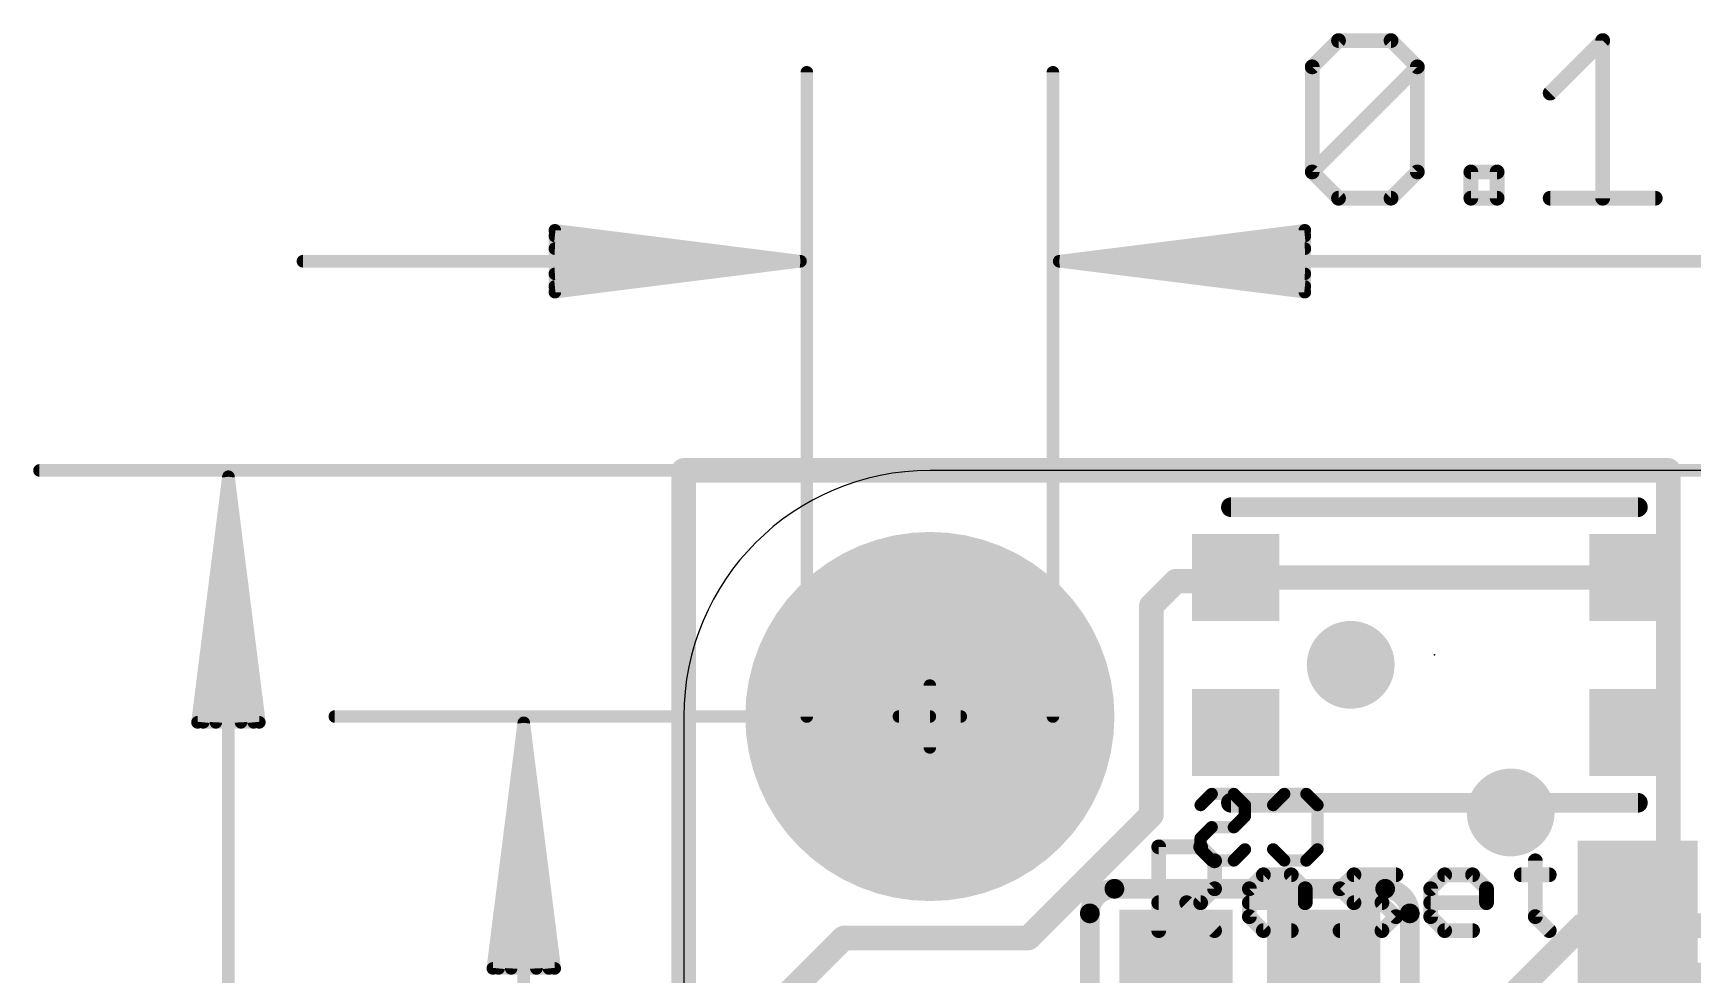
# Model space of a CAD drawing. Extents: x -7.1 to 67.6, y -9 to 27.6.
# Drawn here: x -6.71 to 10.41, y 17.65 to 27.37 of the extents above; entities that cross this region are included whole.
import ezdxf

# ---------------------------------------------------------------- set-up
doc = ezdxf.new("R2010")
doc.units = 0
for name, color, linetype in [('1', 12, 'CONTINUOUS'), ('16', 132, 'CONTINUOUS'), ('17', 110, 'CONTINUOUS'), ('18', 110, 'CONTINUOUS'), ('20', 4, 'CONTINUOUS'), ('21', 40, 'CONTINUOUS'), ('22', 6, 'CONTINUOUS'), ('23', 53, 'CONTINUOUS'), ('47', 253, 'CONTINUOUS')]:
    doc.layers.add(name, color=color, linetype=linetype)

# ---------------------------------------------------------------- blocks, each defined once
blk = doc.blocks.new('RECT')
blk.add_solid([(-0.5, -0.5), (0.5, -0.5), (-0.5, 0.5), (0.5, 0.5)])
blk = doc.blocks.new('ROUNDP')
at = {"const_width": 0.5}
blk.add_lwpolyline([(0, -0.25, 1), (0, 0.25, 1), (0, -0.25)], format="xyb", dxfattribs=at)
blk = doc.blocks.new('ROUNDV')
at = {"const_width": 0.5}
blk.add_lwpolyline([(0, -0.25, 1), (0, 0.25, 1), (0, -0.25)], format="xyb", dxfattribs=at)

msp = doc.modelspace()

# ---------------------------------------------------------------- linework, layer by layer
at = {"layer": '1', "const_width": 0.254}
for points in [[(0, 0), (0, 22.86)], [(0, 22.86), (10.16, 22.86)], [(10.16, 22.86), (10.16, 14.478)], [(4.826, 21.463), (5.08, 21.717)], [(5.08, 21.717), (5.659, 21.717)], [(5.659, 21.717), (5.697, 21.755)], [(5.697, 21.755), (9.797, 21.755)], [(4.826, 19.304), (4.826, 21.463)], [(3.556, 18.034), (4.826, 19.304)], [(0.508, 16.891), (1.651, 18.034)], [(1.651, 18.034), (3.556, 18.034)]]:
    msp.add_lwpolyline(points, dxfattribs=at)
at = {"layer": '1', "const_width": 0.127}
for points in [[(0.0635, 22.86, 1), (-0.0635, 22.86)], [(0, 22.9235, 1), (0, 22.7965)], [(10.2235, 22.86, 1), (10.0965, 22.86)], [(10.16, 22.7965, 1), (10.16, 22.9235)], [(5.08, 21.7805, 1), (5.08, 21.6535)], [(5.1249, 21.6721, 1), (5.0351, 21.7619)], [(5.6141, 21.7619, 1), (5.7039, 21.6721)], [(5.697, 21.8185, 1), (5.697, 21.6915)], [(5.7419, 21.7101, 1), (5.6521, 21.7999)], [(5.659, 21.6535, 1), (5.659, 21.7805)], [(9.797, 21.6915, 1), (9.797, 21.8185)], [(4.8895, 21.463, 1), (4.7625, 21.463)], [(4.7811, 21.5079, 1), (4.8709, 21.4181)], [(4.7625, 19.304, 1), (4.8895, 19.304)], [(4.8709, 19.2591, 1), (4.7811, 19.3489)], [(1.651, 18.0975, 1), (1.651, 17.9705)], [(1.6959, 17.9891, 1), (1.6061, 18.0789)], [(3.556, 17.9705, 1), (3.556, 18.0975)], [(3.5111, 18.0789, 1), (3.6009, 17.9891)]]:
    msp.add_lwpolyline(points, format="xyb", dxfattribs=at)
at = {"layer": '16', "const_width": 0.254}
for points in [[(0, 0), (0, 22.86)], [(0, 22.86), (10.16, 22.86)], [(10.16, 22.86), (10.16, 14.478)], [(9.271, 18.161), (8.509, 17.399)], [(31.623, 18.161), (9.271, 18.161)], [(9.906, 17.653), (9.398, 17.145)], [(9.906, 17.653), (38.227, 17.653)]]:
    msp.add_lwpolyline(points, dxfattribs=at)
at = {"layer": '16', "const_width": 0.127}
for points in [[(0.0635, 22.86, 1), (-0.0635, 22.86)], [(0, 22.9235, 1), (0, 22.7965)], [(10.2235, 22.86, 1), (10.0965, 22.86)], [(10.16, 22.7965, 1), (10.16, 22.9235)], [(9.271, 18.2245, 1), (9.271, 18.0975)], [(9.3159, 18.1161, 1), (9.2261, 18.2059)], [(9.906, 17.7165, 1), (9.906, 17.5895)], [(9.9509, 17.6081, 1), (9.8611, 17.6979)]]:
    msp.add_lwpolyline(points, format="xyb", dxfattribs=at)
at = {"layer": '20'}
for p, q in [((53.34, 22.86), (2.54, 22.86)), ((0, 20.32), (0, 2.54))]:
    msp.add_line(p, q, dxfattribs=at)
msp.add_arc((2.54, 20.32), 2.54, 90, 180, dxfattribs=at)
at = {"layer": '21'}
for points, const_width in [([(5.647, 22.4804), (9.847, 22.4804)], 0.2032), ([(9.847, 19.4296), (5.647, 19.4296)], 0.2032), ([(4.9022, 18.1102), (4.9022, 18.9745)], 0.1524), ([(4.9022, 18.9745), (5.3344, 18.9745)], 0.1524), ([(5.3344, 18.9745), (5.4784, 18.8305)], 0.1524), ([(5.4784, 18.8305), (5.4784, 18.5424)], 0.1524), ([(8.7883, 18.8305), (8.7883, 18.2543)], 0.1524), ([(5.8377, 18.5424), (5.9818, 18.6864)], 0.1524), ([(5.9818, 18.6864), (6.2699, 18.6864)], 0.1524), ([(6.2699, 18.6864), (6.4139, 18.5424)], 0.1524), ([(6.7732, 18.5424), (6.9173, 18.6864)], 0.1524), ([(6.9173, 18.6864), (7.3495, 18.6864)], 0.1524), ([(7.7088, 18.5424), (7.8528, 18.6864)], 0.1524), ([(7.8528, 18.6864), (8.1409, 18.6864)], 0.1524), ([(8.1409, 18.6864), (8.285, 18.5424)], 0.1524), ([(8.6443, 18.6864), (8.9324, 18.6864)], 0.1524), ([(5.4784, 18.5424), (5.3344, 18.3983)], 0.1524), ([(5.8377, 18.2543), (5.8377, 18.5424)], 0.1524), ([(6.4139, 18.5424), (6.4139, 18.3983)], 0.1524), ([(6.9173, 18.3983), (6.7732, 18.5424)], 0.1524), ([(7.7088, 18.2543), (7.7088, 18.5424)], 0.1524), ([(8.285, 18.5424), (8.285, 18.3983)], 0.1524), ([(5.3344, 18.3983), (4.9022, 18.3983)], 0.1524), ([(5.1903, 18.3983), (5.4784, 18.1102)], 0.1524), ([(6.4139, 18.3983), (5.8377, 18.3983)], 0.1524), ([(5.9818, 18.1102), (5.8377, 18.2543)], 0.1524), ([(7.2054, 18.3983), (6.9173, 18.3983)], 0.1524), ([(7.3495, 18.2543), (7.2054, 18.3983)], 0.1524), ([(7.2054, 18.1102), (7.3495, 18.2543)], 0.1524), ([(8.285, 18.3983), (7.7088, 18.3983)], 0.1524), ([(7.8528, 18.1102), (7.7088, 18.2543)], 0.1524), ([(8.7883, 18.2543), (8.9324, 18.1102)], 0.1524), ([(6.2699, 18.1102), (5.9818, 18.1102)], 0.1524), ([(6.7732, 18.1102), (7.2054, 18.1102)], 0.1524), ([(8.1409, 18.1102), (7.8528, 18.1102)], 0.1524)]:
    msp.add_lwpolyline(points, dxfattribs=dict(at, const_width=const_width))
for points, const_width in [([(5.647, 22.5312, 1), (5.647, 22.4296)], 0.1016), ([(9.847, 22.4296, 1), (9.847, 22.5312)], 0.1016), ([(5.647, 19.4804, 1), (5.647, 19.3788)], 0.1016), ([(9.847, 19.3788, 1), (9.847, 19.4804)], 0.1016), ([(4.9403, 18.9745, 1), (4.8641, 18.9745)], 0.0762), ([(4.9022, 19.0126, 1), (4.9022, 18.9364)], 0.0762), ([(5.3613, 19.0015, 1), (5.3074, 18.9476)], 0.0762), ([(5.3344, 18.9364, 1), (5.3344, 19.0126)], 0.0762), ([(5.5165, 18.8305, 1), (5.4403, 18.8305)], 0.0762), ([(5.4515, 18.8035, 1), (5.5054, 18.8574)], 0.0762), ([(8.8264, 18.8305, 1), (8.7502, 18.8305)], 0.0762), ([(5.9818, 18.7245, 1), (5.9818, 18.6483)], 0.0762), ([(6.0087, 18.6595, 1), (5.9548, 18.7134)], 0.0762), ([(6.2968, 18.7134, 1), (6.2429, 18.6595)], 0.0762), ([(6.2699, 18.6483, 1), (6.2699, 18.7245)], 0.0762), ([(6.9173, 18.7245, 1), (6.9173, 18.6483)], 0.0762), ([(6.9442, 18.6595, 1), (6.8904, 18.7134)], 0.0762), ([(7.3495, 18.6483, 1), (7.3495, 18.7245)], 0.0762), ([(7.8528, 18.7245, 1), (7.8528, 18.6483)], 0.0762), ([(7.8798, 18.6595, 1), (7.8259, 18.7134)], 0.0762), ([(8.1679, 18.7134, 1), (8.114, 18.6595)], 0.0762), ([(8.1409, 18.6483, 1), (8.1409, 18.7245)], 0.0762), ([(8.6443, 18.7245, 1), (8.6443, 18.6483)], 0.0762), ([(8.9324, 18.6483, 1), (8.9324, 18.7245)], 0.0762), ([(5.4403, 18.5424, 1), (5.5165, 18.5424)], 0.0762), ([(5.5054, 18.5154, 1), (5.4515, 18.5693)], 0.0762), ([(5.8758, 18.5424, 1), (5.7996, 18.5424)], 0.0762), ([(5.8108, 18.5693, 1), (5.8647, 18.5154)], 0.0762), ([(6.452, 18.5424, 1), (6.3758, 18.5424)], 0.0762), ([(6.387, 18.5154, 1), (6.4409, 18.5693)], 0.0762), ([(6.8002, 18.5693, 1), (6.7463, 18.5154)], 0.0762), ([(6.7463, 18.5693, 1), (6.8002, 18.5154)], 0.0762), ([(7.6818, 18.5693, 1), (7.7357, 18.5154)], 0.0762), ([(7.7469, 18.5424, 1), (7.6707, 18.5424)], 0.0762), ([(8.3231, 18.5424, 1), (8.2469, 18.5424)], 0.0762), ([(8.258, 18.5154, 1), (8.3119, 18.5693)], 0.0762), ([(4.9022, 18.4364, 1), (4.9022, 18.3602)], 0.0762), ([(5.2173, 18.4253, 1), (5.1634, 18.3714)], 0.0762), ([(5.3074, 18.4253, 1), (5.3613, 18.3714)], 0.0762), ([(5.3344, 18.3602, 1), (5.3344, 18.4364)], 0.0762), ([(5.8377, 18.4364, 1), (5.8377, 18.3602)], 0.0762), ([(5.8647, 18.2812, 1), (5.8108, 18.2273)], 0.0762), ([(6.3758, 18.3983, 1), (6.452, 18.3983)], 0.0762), ([(6.4139, 18.3602, 1), (6.4139, 18.4364)], 0.0762), ([(6.9173, 18.4364, 1), (6.9173, 18.3602)], 0.0762), ([(6.8904, 18.3714, 1), (6.9442, 18.4253)], 0.0762), ([(7.2323, 18.4253, 1), (7.1785, 18.3714)], 0.0762), ([(7.2054, 18.3602, 1), (7.2054, 18.4364)], 0.0762), ([(7.3764, 18.2273, 1), (7.3225, 18.2812)], 0.0762), ([(7.7357, 18.2812, 1), (7.6818, 18.2273)], 0.0762), ([(7.7088, 18.4364, 1), (7.7088, 18.3602)], 0.0762), ([(8.2469, 18.3983, 1), (8.3231, 18.3983)], 0.0762), ([(8.285, 18.3602, 1), (8.285, 18.4364)], 0.0762), ([(8.8153, 18.2812, 1), (8.7614, 18.2273)], 0.0762), ([(5.4515, 18.0833, 1), (5.5054, 18.1371)], 0.0762), ([(5.7996, 18.2543, 1), (5.8758, 18.2543)], 0.0762), ([(5.9818, 18.1483, 1), (5.9818, 18.0721)], 0.0762), ([(5.9548, 18.0833, 1), (6.0087, 18.1371)], 0.0762), ([(6.2699, 18.0721, 1), (6.2699, 18.1483)], 0.0762), ([(6.7732, 18.1483, 1), (6.7732, 18.0721)], 0.0762), ([(7.1785, 18.1371, 1), (7.2323, 18.0833)], 0.0762), ([(7.2054, 18.0721, 1), (7.2054, 18.1483)], 0.0762), ([(7.3225, 18.2273, 1), (7.3764, 18.2812)], 0.0762), ([(7.6707, 18.2543, 1), (7.7469, 18.2543)], 0.0762), ([(7.8528, 18.1483, 1), (7.8528, 18.0721)], 0.0762), ([(7.8259, 18.0833, 1), (7.8798, 18.1371)], 0.0762), ([(8.1409, 18.0721, 1), (8.1409, 18.1483)], 0.0762), ([(8.7502, 18.2543, 1), (8.8264, 18.2543)], 0.0762), ([(8.9054, 18.0833, 1), (8.9593, 18.1371)], 0.0762), ([(4.8641, 18.1102, 1), (4.9403, 18.1102)], 0.0762)]:
    msp.add_lwpolyline(points, format="xyb", dxfattribs=dict(at, const_width=const_width))
at = {"layer": '22'}
for points, const_width in [([(5.3345, 19.4061), (5.4489, 19.5205)], 0.127), ([(5.4489, 19.5205), (5.6777, 19.5205)], 0.127), ([(5.6777, 19.5205), (5.7921, 19.4061)], 0.127), ([(6.0829, 19.4061), (6.1973, 19.5205)], 0.127), ([(6.1973, 19.5205), (6.4261, 19.5205)], 0.127), ([(6.4261, 19.5205), (6.5405, 19.4061)], 0.127), ([(5.7921, 19.2917), (5.6777, 19.1773)], 0.127), ([(5.7921, 19.4061), (5.7921, 19.2917)], 0.127), ([(6.5405, 19.4061), (6.5405, 18.9485)], 0.127), ([(5.4489, 19.1773), (5.3345, 19.0629)], 0.127), ([(5.6777, 19.1773), (5.4489, 19.1773)], 0.127), ([(5.3345, 19.0629), (5.3345, 18.9485)], 0.127), ([(5.3345, 18.9485), (5.4489, 18.8341)], 0.127), ([(5.4489, 18.8341), (5.6777, 18.8341)], 0.127), ([(5.6777, 18.8341), (5.7921, 18.9485)], 0.127), ([(6.1973, 18.8341), (6.0829, 18.9485)], 0.127), ([(6.4261, 18.8341), (6.1973, 18.8341)], 0.127), ([(6.5405, 18.9485), (6.4261, 18.8341)], 0.127), ([(7.239, 18.542), (4.445, 18.542)], 0.2032), ([(4.191, 18.288), (4.191, 16.764)], 0.2032), ([(7.493, 18.288), (7.493, 16.764)], 0.2032)]:
    msp.add_lwpolyline(points, dxfattribs=dict(at, const_width=const_width))
for points, const_width in [([(5.4489, 19.5522, 1), (5.4489, 19.4887)], 0.0635), ([(5.4713, 19.498, 1), (5.4264, 19.5429)], 0.0635), ([(5.7001, 19.5429, 1), (5.6552, 19.498)], 0.0635), ([(5.6777, 19.4887, 1), (5.6777, 19.5522)], 0.0635), ([(6.1973, 19.5522, 1), (6.1973, 19.4887)], 0.0635), ([(6.2198, 19.498, 1), (6.1749, 19.5429)], 0.0635), ([(6.4486, 19.5429, 1), (6.4037, 19.498)], 0.0635), ([(6.4261, 19.4887, 1), (6.4261, 19.5522)], 0.0635), ([(5.312, 19.4285, 1), (5.3569, 19.3836)], 0.0635), ([(5.8238, 19.4061, 1), (5.7603, 19.4061)], 0.0635), ([(5.7696, 19.3836, 1), (5.8145, 19.4285)], 0.0635), ([(5.8145, 19.2692, 1), (5.7696, 19.3141)], 0.0635), ([(6.0605, 19.4285, 1), (6.1054, 19.3836)], 0.0635), ([(6.5723, 19.4061, 1), (6.5088, 19.4061)], 0.0635), ([(6.518, 19.3836, 1), (6.563, 19.4285)], 0.0635), ([(5.4489, 19.209, 1), (5.4489, 19.1455)], 0.0635), ([(5.4713, 19.1548, 1), (5.4264, 19.1997)], 0.0635), ([(5.6552, 19.1997, 1), (5.7001, 19.1548)], 0.0635), ([(5.6777, 19.1455, 1), (5.6777, 19.209)], 0.0635), ([(5.7603, 19.2917, 1), (5.8238, 19.2917)], 0.0635), ([(5.3662, 19.0629, 1), (5.3027, 19.0629)], 0.0635), ([(5.312, 19.0853, 1), (5.3569, 19.0404)], 0.0635), ([(5.3569, 18.9709, 1), (5.312, 18.926)], 0.0635), ([(5.3027, 18.9485, 1), (5.3662, 18.9485)], 0.0635), ([(5.4489, 18.8658, 1), (5.4489, 18.8024)], 0.0635), ([(5.4264, 18.8116, 1), (5.4713, 18.8566)], 0.0635), ([(5.6552, 18.8566, 1), (5.7001, 18.8116)], 0.0635), ([(5.6777, 18.8024, 1), (5.6777, 18.8658)], 0.0635), ([(5.8145, 18.926, 1), (5.7696, 18.9709)], 0.0635), ([(6.1054, 18.9709, 1), (6.0605, 18.926)], 0.0635), ([(6.1973, 18.8658, 1), (6.1973, 18.8024)], 0.0635), ([(6.1749, 18.8116, 1), (6.2198, 18.8566)], 0.0635), ([(6.4037, 18.8566, 1), (6.4486, 18.8116)], 0.0635), ([(6.4261, 18.8024, 1), (6.4261, 18.8658)], 0.0635), ([(6.5088, 18.9485, 1), (6.5723, 18.9485)], 0.0635), ([(6.563, 18.926, 1), (6.518, 18.9709)], 0.0635), ([(4.445, 18.542, 0.4142), (4.191, 18.288)], 0.2032), ([(4.445, 18.5928, 1), (4.445, 18.4912)], 0.1016), ([(4.445, 18.4912, 1), (4.445, 18.5928)], 0.1016), ([(7.493, 18.288, 0.4142), (7.239, 18.542)], 0.2032), ([(7.239, 18.5928, 1), (7.239, 18.4912)], 0.1016), ([(7.239, 18.4912, 1), (7.239, 18.5928)], 0.1016), ([(4.2418, 18.288, 1), (4.1402, 18.288)], 0.1016), ([(4.1402, 18.288, 1), (4.2418, 18.288)], 0.1016), ([(7.5438, 18.288, 1), (7.4422, 18.288)], 0.1016), ([(7.4422, 18.288, 1), (7.5438, 18.288)], 0.1016)]:
    msp.add_lwpolyline(points, format="xyb", dxfattribs=dict(at, const_width=const_width))
at = {"layer": '23'}
msp.add_point((7.747, 20.955), dxfattribs=at)
at = {"layer": '47'}
for points, const_width in [([(6.4862, 27.0255), (6.7574, 27.2967)], 0.1524), ([(6.7574, 27.2967), (7.2997, 27.2967)], 0.1524), ([(7.2997, 27.2967), (7.5709, 27.0255)], 0.1524), ([(8.9419, 26.7544), (9.4843, 27.2967)], 0.1524), ([(9.4843, 27.2967), (9.4843, 25.6697)], 0.1524), ([(6.4862, 25.9409), (6.4862, 27.0255)], 0.1524), ([(6.4862, 25.9409), (7.5709, 27.0255)], 0.1524), ([(7.5709, 27.0255), (7.5709, 25.9409)], 0.1524), ([(1.27, 20.32), (1.27, 26.969)], 0.13), ([(3.81, 20.32), (3.81, 26.969)], 0.13), ([(6.7574, 25.6697), (6.4862, 25.9409)], 0.1524), ([(7.5709, 25.9409), (7.2997, 25.6697)], 0.1524), ([(8.1234, 25.6697), (8.1234, 25.9409)], 0.1524), ([(8.1234, 25.9409), (8.3945, 25.9409)], 0.1524), ([(8.3945, 25.9409), (8.3945, 25.6697)], 0.1524), ([(7.2997, 25.6697), (6.7574, 25.6697)], 0.1524), ([(8.3945, 25.6697), (8.1234, 25.6697)], 0.1524), ([(8.9419, 25.6697), (10.0266, 25.6697)], 0.1524), ([(1.205, 25.019), (-1.33, 25.3382)], 0.13), ([(-1.33, 25.3382), (-1.33, 24.6998)], 0.13), ([(3.875, 25.019), (6.41, 25.3382)], 0.13), ([(6.41, 25.3382), (6.41, 24.6998)], 0.13), ([(1.205, 25.019), (-1.33, 25.279)], 0.13), ([(1.205, 25.019), (-1.33, 25.149)], 0.13), ([(3.875, 25.019), (6.41, 25.279)], 0.13), ([(3.875, 25.019), (6.41, 25.149)], 0.13), ([(1.205, 25.019), (-3.93, 25.019)], 0.13), ([(-1.33, 24.6998), (1.205, 25.019)], 0.13), ([(-1.33, 24.889), (1.205, 25.019)], 0.13), ([(-1.33, 24.759), (1.205, 25.019)], 0.13), ([(3.875, 25.019), (11.3728, 25.019)], 0.13), ([(6.41, 24.6998), (3.875, 25.019)], 0.13), ([(6.41, 24.889), (3.875, 25.019)], 0.13), ([(6.41, 24.759), (3.875, 25.019)], 0.13), ([(11.43, 22.86), (-6.649, 22.86)], 0.13), ([(-4.699, 22.795), (-5.0182, 20.26)], 0.13), ([(-4.699, 22.795), (-4.959, 20.26)], 0.13), ([(-4.699, 22.795), (-4.829, 20.26)], 0.13), ([(-4.699, 0.065), (-4.699, 22.795)], 0.13), ([(-4.3798, 20.26), (-4.699, 22.795)], 0.13), ([(-4.569, 20.26), (-4.699, 22.795)], 0.13), ([(-4.439, 20.26), (-4.699, 22.795)], 0.13), ([(2.54, 20.0008), (2.54, 20.6392)], 0.13), ([(2.54, 20.32), (-3.601, 20.32)], 0.13), ([(2.2208, 20.32), (2.8592, 20.32)], 0.13), ([(-5.0182, 20.26), (-4.3798, 20.26)], 0.13), ([(-1.651, 20.255), (-1.9702, 17.72)], 0.13), ([(-1.651, 20.255), (-1.911, 17.72)], 0.13), ([(-1.651, 20.255), (-1.781, 17.72)], 0.13), ([(-1.651, 2.605), (-1.651, 20.255)], 0.13), ([(-1.3318, 17.72), (-1.651, 20.255)], 0.13), ([(-1.521, 17.72), (-1.651, 20.255)], 0.13), ([(-1.391, 17.72), (-1.651, 20.255)], 0.13), ([(-1.9702, 17.72), (-1.3318, 17.72)], 0.13)]:
    msp.add_lwpolyline(points, dxfattribs=dict(at, const_width=const_width))
for points, const_width in [([(6.7574, 27.3348, 1), (6.7574, 27.2586)], 0.0762), ([(6.7843, 27.2697, 1), (6.7304, 27.3236)], 0.0762), ([(7.3266, 27.3236, 1), (7.2728, 27.2697)], 0.0762), ([(7.2997, 27.2586, 1), (7.2997, 27.3348)], 0.0762), ([(9.5224, 27.2967, 1), (9.4462, 27.2967)], 0.0762), ([(9.5112, 27.2697, 1), (9.4573, 27.3236)], 0.0762), ([(6.5243, 27.0255, 1), (6.4481, 27.0255)], 0.0762), ([(6.4593, 27.0525, 1), (6.5131, 26.9986)], 0.0762), ([(7.609, 27.0255, 1), (7.5328, 27.0255)], 0.0762), ([(7.5978, 26.9986, 1), (7.5439, 27.0525)], 0.0762), ([(7.5439, 26.9986, 1), (7.5978, 27.0525)], 0.0762), ([(1.3025, 26.969, 1), (1.2375, 26.969)], 0.065), ([(3.8425, 26.969, 1), (3.7775, 26.969)], 0.065), ([(8.915, 26.7813, 1), (8.9689, 26.7274)], 0.0762), ([(6.5131, 25.9678, 1), (6.4593, 25.9139)], 0.0762), ([(6.4593, 25.9678, 1), (6.5131, 25.9139)], 0.0762), ([(6.4481, 25.9409, 1), (6.5243, 25.9409)], 0.0762), ([(7.5328, 25.9409, 1), (7.609, 25.9409)], 0.0762), ([(7.5978, 25.9139, 1), (7.5439, 25.9678)], 0.0762), ([(8.1615, 25.9409, 1), (8.0853, 25.9409)], 0.0762), ([(8.1234, 25.979, 1), (8.1234, 25.9028)], 0.0762), ([(8.4326, 25.9409, 1), (8.3564, 25.9409)], 0.0762), ([(8.3945, 25.9028, 1), (8.3945, 25.979)], 0.0762), ([(6.7574, 25.7078, 1), (6.7574, 25.6316)], 0.0762), ([(6.7304, 25.6428, 1), (6.7843, 25.6966)], 0.0762), ([(7.2728, 25.6966, 1), (7.3266, 25.6428)], 0.0762), ([(7.2997, 25.6316, 1), (7.2997, 25.7078)], 0.0762), ([(8.1234, 25.7078, 1), (8.1234, 25.6316)], 0.0762), ([(8.0853, 25.6697, 1), (8.1615, 25.6697)], 0.0762), ([(8.3564, 25.6697, 1), (8.4326, 25.6697)], 0.0762), ([(8.3945, 25.6316, 1), (8.3945, 25.7078)], 0.0762), ([(8.9419, 25.7078, 1), (8.9419, 25.6316)], 0.0762), ([(9.4462, 25.6697, 1), (9.5224, 25.6697)], 0.0762), ([(10.0266, 25.6316, 1), (10.0266, 25.7078)], 0.0762), ([(-1.3259, 25.3705, 1), (-1.3341, 25.306)], 0.065), ([(-1.2975, 25.3382, 1), (-1.3625, 25.3382)], 0.065), ([(6.4425, 25.3382, 1), (6.3775, 25.3382)], 0.065), ([(6.4141, 25.306, 1), (6.4059, 25.3705)], 0.065), ([(-1.3267, 25.3113, 1), (-1.3333, 25.2467)], 0.065), ([(-1.3283, 25.1815, 1), (-1.3317, 25.1165)], 0.065), ([(6.4133, 25.2467, 1), (6.4067, 25.3113)], 0.065), ([(6.4117, 25.1165, 1), (6.4083, 25.1815)], 0.065), ([(-3.93, 25.0515, 1), (-3.93, 24.9865)], 0.065), ([(1.2091, 24.9868, 1), (1.2009, 25.0512)], 0.065), ([(1.2009, 24.9868, 1), (1.2091, 25.0512)], 0.065), ([(1.2083, 24.9867, 1), (1.2017, 25.0513)], 0.065), ([(1.2017, 24.9867, 1), (1.2083, 25.0513)], 0.065), ([(1.2033, 24.9865, 1), (1.2067, 25.0515)], 0.065), ([(1.2067, 24.9865, 1), (1.2033, 25.0515)], 0.065), ([(1.205, 24.9865, 1), (1.205, 25.0515)], 0.065), ([(3.875, 25.0515, 1), (3.875, 24.9865)], 0.065), ([(3.8791, 25.0512, 1), (3.8709, 24.9868)], 0.065), ([(3.8733, 25.0515, 1), (3.8767, 24.9865)], 0.065), ([(3.8767, 25.0515, 1), (3.8733, 24.9865)], 0.065), ([(3.8783, 25.0513, 1), (3.8717, 24.9867)], 0.065), ([(3.8717, 25.0513, 1), (3.8783, 24.9867)], 0.065), ([(3.8709, 25.0512, 1), (3.8791, 24.9868)], 0.065), ([(-1.3317, 24.9215, 1), (-1.3283, 24.8565)], 0.065), ([(6.4083, 24.8565, 1), (6.4117, 24.9215)], 0.065), ([(-1.3333, 24.7913, 1), (-1.3267, 24.7267)], 0.065), ([(-1.3341, 24.732, 1), (-1.3259, 24.6675)], 0.065), ([(-1.3625, 24.6998, 1), (-1.2975, 24.6998)], 0.065), ([(6.3775, 24.6998, 1), (6.4425, 24.6998)], 0.065), ([(6.4059, 24.6675, 1), (6.4141, 24.732)], 0.065), ([(6.4067, 24.7267, 1), (6.4133, 24.7913)], 0.065), ([(-6.649, 22.8925, 1), (-6.649, 22.8275)], 0.065), ([(-4.6665, 22.795, 1), (-4.7315, 22.795)], 0.065), ([(-4.6668, 22.7991, 1), (-4.7312, 22.7909)], 0.065), ([(-4.6665, 22.7933, 1), (-4.7315, 22.7967)], 0.065), ([(-4.6665, 22.7967, 1), (-4.7315, 22.7933)], 0.065), ([(-4.6667, 22.7983, 1), (-4.7313, 22.7917)], 0.065), ([(-4.6667, 22.7917, 1), (-4.7313, 22.7983)], 0.065), ([(-4.6668, 22.7909, 1), (-4.7312, 22.7991)], 0.065), ([(2.5725, 20.6392, 1), (2.5075, 20.6392)], 0.065), ([(-3.601, 20.3525, 1), (-3.601, 20.2875)], 0.065), ([(2.2208, 20.3525, 1), (2.2208, 20.2875)], 0.065), ([(2.54, 20.2875, 1), (2.54, 20.3525)], 0.065), ([(2.8592, 20.2875, 1), (2.8592, 20.3525)], 0.065), ([(-5.0505, 20.2641, 1), (-4.986, 20.2559)], 0.065), ([(-5.0182, 20.2925, 1), (-5.0182, 20.2275)], 0.065), ([(-4.9913, 20.2633, 1), (-4.9267, 20.2567)], 0.065), ([(-4.8615, 20.2617, 1), (-4.7965, 20.2583)], 0.065), ([(-4.6015, 20.2583, 1), (-4.5365, 20.2617)], 0.065), ([(-4.4713, 20.2567, 1), (-4.4067, 20.2633)], 0.065), ([(-4.412, 20.2559, 1), (-4.3475, 20.2641)], 0.065), ([(-4.3798, 20.2275, 1), (-4.3798, 20.2925)], 0.065), ([(-1.6185, 20.255, 1), (-1.6835, 20.255)], 0.065), ([(-1.6188, 20.2591, 1), (-1.6832, 20.2509)], 0.065), ([(-1.6185, 20.2533, 1), (-1.6835, 20.2567)], 0.065), ([(-1.6185, 20.2567, 1), (-1.6835, 20.2533)], 0.065), ([(-1.6187, 20.2583, 1), (-1.6833, 20.2517)], 0.065), ([(-1.6187, 20.2517, 1), (-1.6833, 20.2583)], 0.065), ([(-1.6188, 20.2509, 1), (-1.6832, 20.2591)], 0.065), ([(1.2375, 20.32, 1), (1.3025, 20.32)], 0.065), ([(3.7775, 20.32, 1), (3.8425, 20.32)], 0.065), ([(2.5075, 20.0008, 1), (2.5725, 20.0008)], 0.065), ([(-2.0025, 17.7241, 1), (-1.938, 17.7159)], 0.065), ([(-1.9702, 17.7525, 1), (-1.9702, 17.6875)], 0.065), ([(-1.9433, 17.7233, 1), (-1.8787, 17.7167)], 0.065), ([(-1.8135, 17.7217, 1), (-1.7485, 17.7183)], 0.065), ([(-1.5535, 17.7183, 1), (-1.4885, 17.7217)], 0.065), ([(-1.4233, 17.7167, 1), (-1.3587, 17.7233)], 0.065), ([(-1.364, 17.7159, 1), (-1.2995, 17.7241)], 0.065), ([(-1.3318, 17.6875, 1), (-1.3318, 17.7525)], 0.065)]:
    msp.add_lwpolyline(points, format="xyb", dxfattribs=dict(at, const_width=const_width))

# ---------------------------------------------------------------- block references
at = {"layer": '1', "xscale": 0.9, "yscale": 0.9, "rotation": 180}
for p in [(5.697, 21.755), (9.797, 21.755), (5.697, 20.155), (9.797, 20.155)]:
    msp.add_blockref('RECT', p, dxfattribs=at)
at = {"layer": '1', "xscale": 1.24, "yscale": 1.5}
msp.add_blockref('RECT', (9.845, 18.288), dxfattribs=at)
at = {"layer": '16', "xscale": 1.1684, "yscale": 1.6002}
for p in [(5.08, 17.526), (6.604, 17.526)]:
    msp.add_blockref('RECT', p, dxfattribs=at)
at = {"layer": '17', "xscale": 3.81, "yscale": 3.81}
msp.add_blockref('ROUNDP', (2.54, 20.32), dxfattribs=at)
msp.add_blockref('ROUNDP', (2.54, 20.32), dxfattribs=at)
at = {"layer": '18', "xscale": 0.9064, "yscale": 0.9064}
for p in [(6.8834, 20.8534), (6.8834, 20.8534), (8.5344, 19.3294), (8.5344, 19.3294)]:
    msp.add_blockref('ROUNDV', p, dxfattribs=at)

doc.saveas('drawing.dxf')
